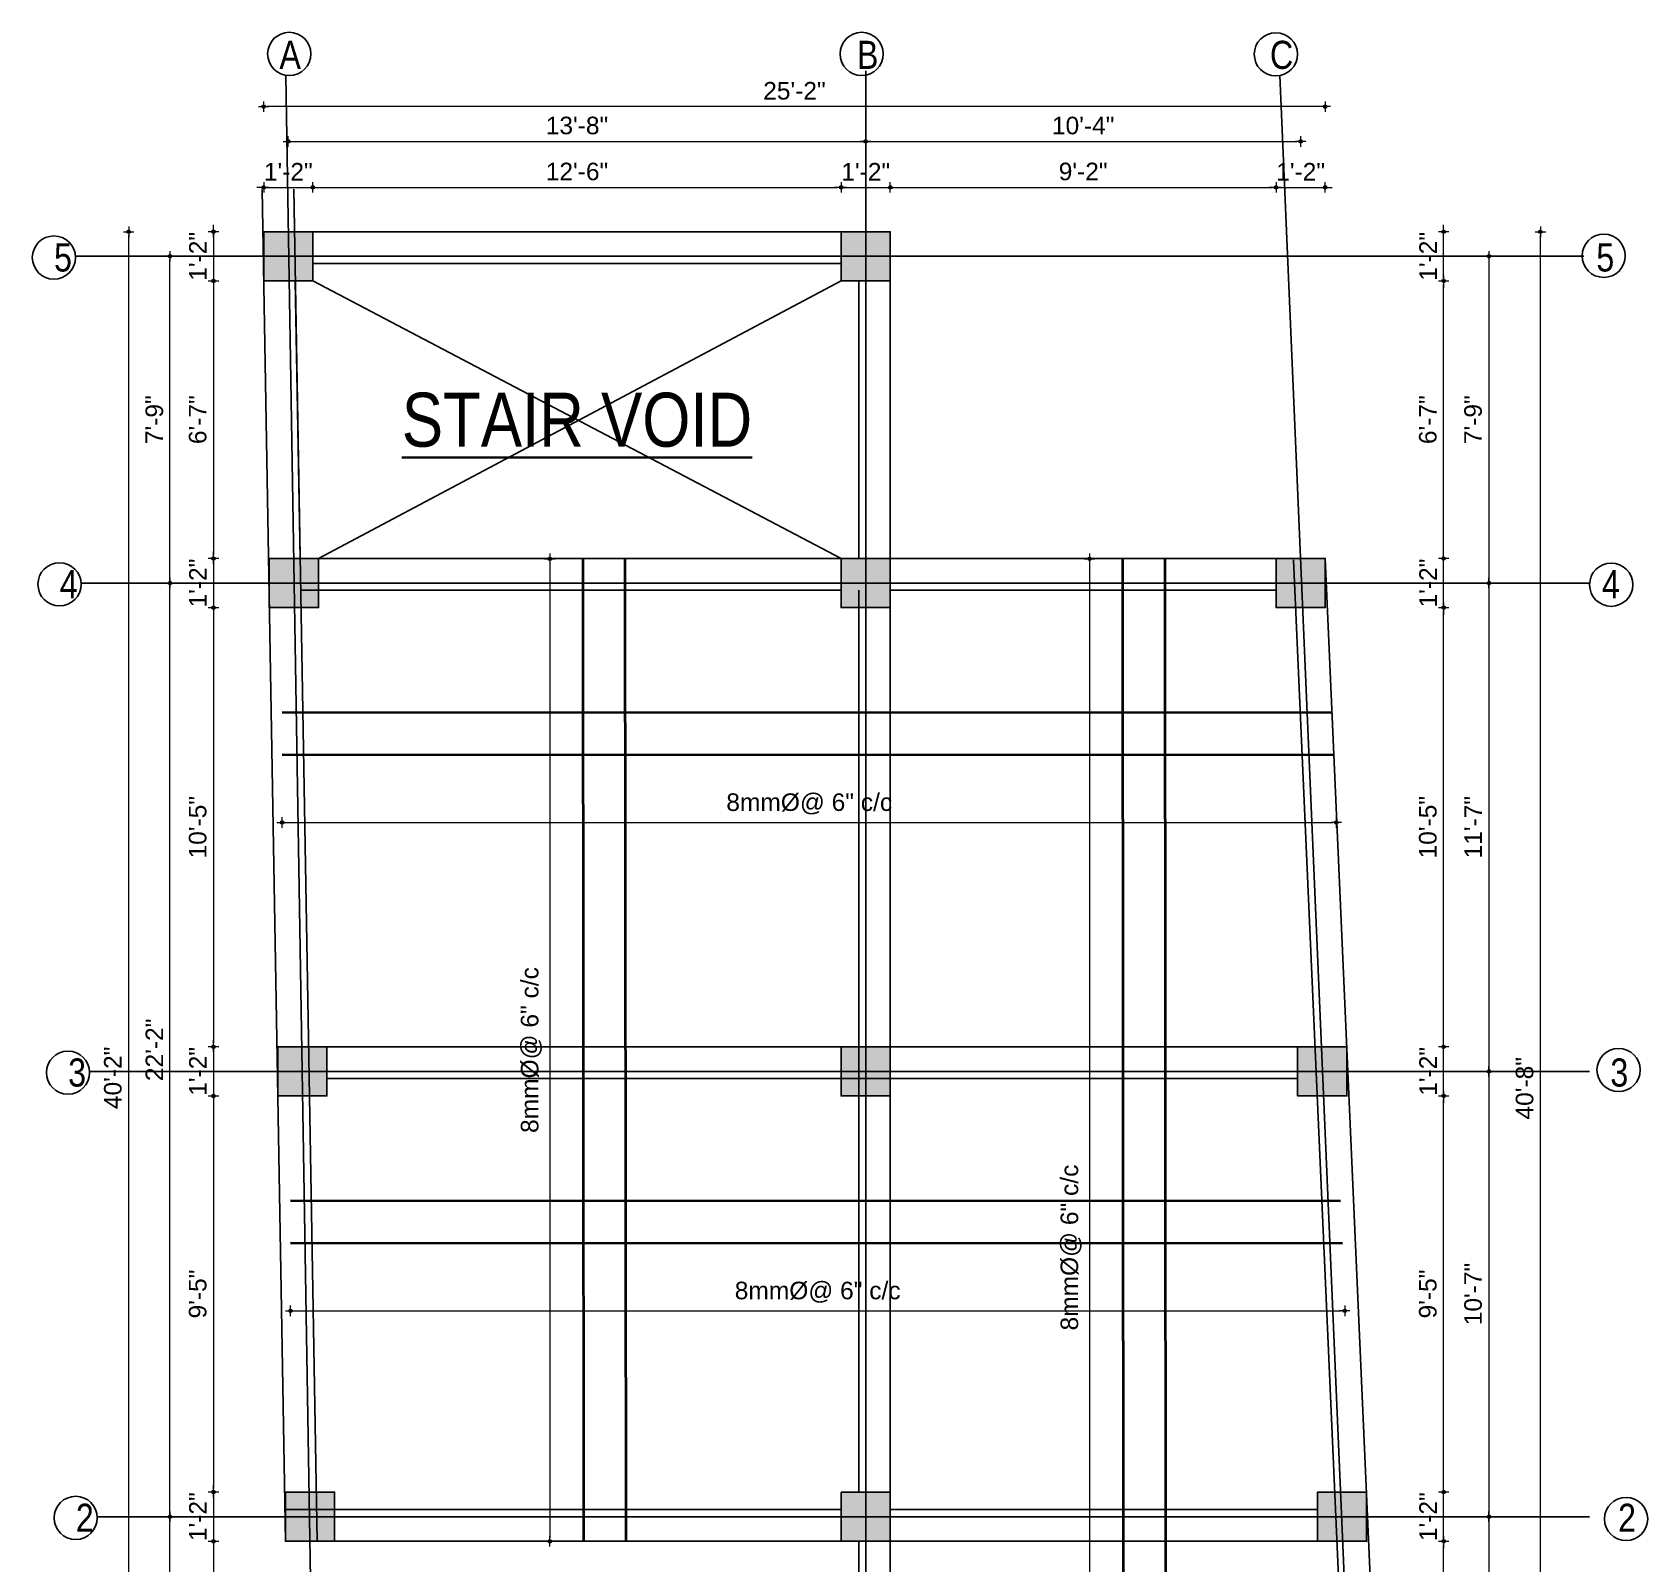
# Model space of a CAD drawing. Header units: inches. Extents: x -4597 to 93300, y -14139 to 5932.
# Drawn here: x -160.8 to 299, y -10070.2 to -9634.3 of the extents above; entities that cross this region are included whole.
import ezdxf
from ezdxf.enums import TextEntityAlignment as Align

# ---------------------------------------------------------------- set-up
doc = ezdxf.new("R2010")
doc.units = ezdxf.units.IN
doc.header["$LTSCALE"] = 0.5
doc.header["$MEASUREMENT"] = 0
doc.header["$PDMODE"] = 66
for name, color, linetype, lineweight in [('1', 7, 'Continuous', 25), ('DIM_LINE', 165, 'Continuous', 15), ('hatch', 9, 'Continuous', 0), ('ST-REINFOR', 201, 'Continuous', 40), ('Toilet', 7, 'Continuous', 25), ('WALL SEC', 2, 'Continuous', 35)]:
    doc.layers.add(name, color=color, linetype=linetype, lineweight=lineweight)
doc.styles.add('ordinary', font='ARIALN.TTF')
doc.styles.get("Standard").update_dxf_attribs({"font": 'arial.ttf'})
doc.dimstyles.new('S8', dxfattribs={"dimtxt": 5, "dimasz": 1, "dimexe": 6, "dimexo": 18, "dimgap": 1.9375, "dimtad": 1, "dimdec": 0, "dimzin": 3, "dimdsep": 46, "dimlunit": 4, "dimtxsty": 'Standard', "dimblk": 'dot 2', "dimcen": 12, "dimse1": 1, "dimse2": 1, "dimclrd": 1, "dimclre": 1, "dimclrt": 256, "dimadec": 0, "dimazin": 0, "dimtfac": 0.75, "dimtdec": 0, "dimtix": 1, "dimtmove": 1, "dimatfit": 3, "dimldrblk": 'DOT', "dimfxl": 1, "dimtolj": 1, "dimtzin": 0, "dimlwd": 9, "dimlwe": 9, "dimarcsym": 0})

# ---------------------------------------------------------------- blocks, each defined once
blk = doc.blocks.new('dot1')
at = {"layer": 'hatch'}
h = blk.add_hatch(color=256, dxfattribs=at)
edge = h.paths.add_edge_path()
edge.add_arc((0, 0), 1, 0, 360)
for p, q in [((3, 0), (-3, 0)), ((0, 3), (0, -3))]:
    blk.add_line(p, q, dxfattribs=at)
blk.add_circle((0, 0), 1, dxfattribs=at)
blk = doc.blocks.new('dot 2')
at = {"layer": 'hatch', "xscale": 0.5, "yscale": 0.5, "zscale": 0.5}
blk.add_blockref('dot1', (0, 0), dxfattribs=at)
blk = doc.blocks.new('*D198')
at = {"layer": 'Defpoints', "color": 0, "transparency": 16777216}
for p in [(-80.92, -9678.45), (-94.92, -9691.08), (-80.92, -9691.08)]:
    blk.add_point(p, dxfattribs=at)
at = {"layer": 'Toilet', "color": 1, "lineweight": 9, "transparency": 16777216}
for p, q in [((-95.92, -9678.45), (-96.92, -9678.45)), ((-94.92, -9678.45), (-80.92, -9678.45)), ((-79.92, -9678.45), (-78.92, -9678.45))]:
    blk.add_line(p, q, dxfattribs=at)
blk.add_blockref('dot 2', (-94.92, -9678.45), dxfattribs=at)
at = {"layer": 'Toilet', "color": 1, "lineweight": 9, "transparency": 16777216, "rotation": 180}
blk.add_blockref('dot 2', (-80.92, -9678.45), dxfattribs=at)
at = {"layer": 'Toilet', "transparency": 16777216, "insert": (-87.92, -9674), "char_height": 5, "attachment_point": 5}
blk.add_mtext('\\A1;1\'-2"', dxfattribs=at)
blk = doc.blocks.new('_Dot')
at = {"color": 0, "linetype": 'ByBlock', "lineweight": -2}
blk.add_line((-0.5, 0), (-1, 0), dxfattribs=at)
at = {"color": 0, "linetype": 'ByBlock', "const_width": 0.5}
blk.add_lwpolyline([(-0.25, 0, 1), (0.25, 0, 1)], format="xyb", close=True, dxfattribs=at)
blk = doc.blocks.new('*D199')
at = {"layer": 'Defpoints', "color": 0, "transparency": 16777216}
for p in [(69.44, -9678.45), (-80.92, -9691.08), (69.44, -9691.08)]:
    blk.add_point(p, dxfattribs=at)
at = {"layer": 'Toilet', "color": 1, "lineweight": 9, "transparency": 16777216}
blk.add_line((-79.92, -9678.45), (68.44, -9678.45), dxfattribs=at)
at = {"layer": 'Toilet', "color": 1, "lineweight": 9, "transparency": 16777216, "rotation": 180}
blk.add_blockref('dot 2', (-80.92, -9678.45), dxfattribs=at)
at = {"layer": 'Toilet', "color": 1, "lineweight": 9, "transparency": 16777216}
blk.add_blockref('dot 2', (69.44, -9678.45), dxfattribs=at)
at = {"layer": 'Toilet', "transparency": 16777216, "insert": (-5.74, -9673.96), "char_height": 5, "attachment_point": 5}
blk.add_mtext('\\A1;12\'-6"', dxfattribs=at)
blk = doc.blocks.new('*D200')
at = {"layer": 'Defpoints', "color": 0, "transparency": 16777216}
for p in [(83.44, -9678.45), (69.44, -9691.08), (83.44, -9691.08)]:
    blk.add_point(p, dxfattribs=at)
at = {"layer": 'Toilet', "color": 1, "lineweight": 9, "transparency": 16777216}
for p, q in [((68.44, -9678.45), (67.44, -9678.45)), ((69.44, -9678.45), (83.44, -9678.45)), ((84.44, -9678.45), (85.44, -9678.45))]:
    blk.add_line(p, q, dxfattribs=at)
blk.add_blockref('dot 2', (69.44, -9678.45), dxfattribs=at)
at = {"layer": 'Toilet', "color": 1, "lineweight": 9, "transparency": 16777216, "rotation": 180}
blk.add_blockref('dot 2', (83.44, -9678.45), dxfattribs=at)
at = {"layer": 'Toilet', "transparency": 16777216, "insert": (76.44, -9674), "char_height": 5, "attachment_point": 5}
blk.add_mtext('\\A1;1\'-2"', dxfattribs=at)
blk = doc.blocks.new('*D201')
at = {"layer": 'Defpoints', "color": 0, "transparency": 16777216}
for p in [(193.23, -9678.45), (83.44, -9691.08), (193.23, -9784.08)]:
    blk.add_point(p, dxfattribs=at)
at = {"layer": 'Toilet', "color": 1, "lineweight": 9, "transparency": 16777216}
blk.add_line((84.44, -9678.45), (192.23, -9678.45), dxfattribs=at)
at = {"layer": 'Toilet', "color": 1, "lineweight": 9, "transparency": 16777216, "rotation": 180}
blk.add_blockref('dot 2', (83.44, -9678.45), dxfattribs=at)
at = {"layer": 'Toilet', "color": 1, "lineweight": 9, "transparency": 16777216}
blk.add_blockref('dot 2', (193.23, -9678.45), dxfattribs=at)
at = {"layer": 'Toilet', "transparency": 16777216, "insert": (138.33, -9673.96), "char_height": 5, "attachment_point": 5}
blk.add_mtext('\\A1;9\'-2"', dxfattribs=at)
blk = doc.blocks.new('*D202')
at = {"layer": 'Defpoints', "color": 0, "transparency": 16777216}
for p in [(207.23, -9678.45), (193.23, -9784.08), (207.23, -9784.08)]:
    blk.add_point(p, dxfattribs=at)
at = {"layer": 'Toilet', "color": 1, "lineweight": 9, "transparency": 16777216}
for p, q in [((192.23, -9678.45), (191.23, -9678.45)), ((193.23, -9678.45), (207.23, -9678.45)), ((208.23, -9678.45), (209.23, -9678.45))]:
    blk.add_line(p, q, dxfattribs=at)
blk.add_blockref('dot 2', (193.23, -9678.45), dxfattribs=at)
at = {"layer": 'Toilet', "color": 1, "lineweight": 9, "transparency": 16777216, "rotation": 180}
blk.add_blockref('dot 2', (207.23, -9678.45), dxfattribs=at)
at = {"layer": 'Toilet', "transparency": 16777216, "insert": (200.23, -9674), "char_height": 5, "attachment_point": 5}
blk.add_mtext('\\A1;1\'-2"', dxfattribs=at)
blk = doc.blocks.new('*D203')
at = {"layer": 'Defpoints', "color": 0, "transparency": 16777216}
for p in [(76.44, -9665.37), (-87.92, -9691.08), (76.44, -9691.08)]:
    blk.add_point(p, dxfattribs=at)
at = {"layer": 'Toilet', "color": 1, "lineweight": 9, "transparency": 16777216}
blk.add_line((-86.92, -9665.37), (75.44, -9665.37), dxfattribs=at)
at = {"layer": 'Toilet', "color": 1, "lineweight": 9, "transparency": 16777216, "rotation": 180}
blk.add_blockref('dot 2', (-87.92, -9665.37), dxfattribs=at)
at = {"layer": 'Toilet', "color": 1, "lineweight": 9, "transparency": 16777216}
blk.add_blockref('dot 2', (76.44, -9665.37), dxfattribs=at)
at = {"layer": 'Toilet', "transparency": 16777216, "insert": (-5.74, -9660.87), "char_height": 5, "attachment_point": 5}
blk.add_mtext('\\A1;13\'-8"', dxfattribs=at)
blk = doc.blocks.new('*D204')
at = {"layer": 'Defpoints', "color": 0, "transparency": 16777216}
for p in [(200.23, -9665.37), (76.44, -9691.08), (200.23, -9784.08)]:
    blk.add_point(p, dxfattribs=at)
at = {"layer": 'Toilet', "color": 1, "lineweight": 9, "transparency": 16777216}
blk.add_line((77.44, -9665.37), (199.23, -9665.37), dxfattribs=at)
at = {"layer": 'Toilet', "color": 1, "lineweight": 9, "transparency": 16777216, "rotation": 180}
blk.add_blockref('dot 2', (76.44, -9665.37), dxfattribs=at)
at = {"layer": 'Toilet', "color": 1, "lineweight": 9, "transparency": 16777216}
blk.add_blockref('dot 2', (200.23, -9665.37), dxfattribs=at)
at = {"layer": 'Toilet', "transparency": 16777216, "insert": (138.33, -9660.88), "char_height": 5, "attachment_point": 5}
blk.add_mtext('\\A1;10\'-4"', dxfattribs=at)
blk = doc.blocks.new('*D156')
at = {"layer": 'Defpoints', "color": 0, "transparency": 16777216}
for p in [(-94.92, -9655.47), (-94.92, -9691.08), (207.23, -9784.08)]:
    blk.add_point(p, dxfattribs=at)
at = {"layer": 'Toilet', "color": 1, "lineweight": 9, "transparency": 16777216}
blk.add_line((206.23, -9655.47), (-93.92, -9655.47), dxfattribs=at)
at = {"layer": 'Toilet', "color": 1, "lineweight": 9, "transparency": 16777216, "rotation": 180}
blk.add_blockref('dot 2', (-94.92, -9655.47), dxfattribs=at)
at = {"layer": 'Toilet', "color": 1, "lineweight": 9, "transparency": 16777216}
blk.add_blockref('dot 2', (207.23, -9655.47), dxfattribs=at)
at = {"layer": 'Toilet', "transparency": 16777216, "insert": (56.15, -9650.98), "char_height": 5, "attachment_point": 5}
blk.add_mtext('\\A1;25\'-2"', dxfattribs=at)
blk = doc.blocks.new('*D205')
at = {"layer": 'Defpoints', "color": 0, "transparency": 16777216}
for p in [(-94.92, -9691.08), (-109.2, -9705.08), (-94.92, -9705.08)]:
    blk.add_point(p, dxfattribs=at)
at = {"layer": 'Toilet', "color": 1, "lineweight": 9, "transparency": 16777216}
for p, q in [((-109.2, -9690.08), (-109.2, -9689.08)), ((-109.2, -9691.08), (-109.2, -9705.08)), ((-109.2, -9706.08), (-109.2, -9707.08))]:
    blk.add_line(p, q, dxfattribs=at)
for p, rotation in [((-109.2, -9691.08), 270), ((-109.2, -9705.08), 90)]:
    blk.add_blockref('dot 2', p, dxfattribs=dict(at, rotation=rotation))
at = {"layer": 'Toilet', "transparency": 16777216, "insert": (-113.65, -9698.08), "char_height": 5, "attachment_point": 5, "rotation": 90}
blk.add_mtext('\\A1;1\'-2"', dxfattribs=at)
blk = doc.blocks.new('*D206')
at = {"layer": 'Defpoints', "color": 0, "transparency": 16777216}
for p in [(-94.92, -9705.08), (-109.2, -9784.08), (-93.32, -9784.08)]:
    blk.add_point(p, dxfattribs=at)
at = {"layer": 'Toilet', "color": 1, "lineweight": 9, "transparency": 16777216}
blk.add_line((-109.2, -9706.08), (-109.2, -9783.08), dxfattribs=at)
for p, rotation in [((-109.2, -9705.08), 90), ((-109.2, -9784.08), 270)]:
    blk.add_blockref('dot 2', p, dxfattribs=dict(at, rotation=rotation))
at = {"layer": 'Toilet', "transparency": 16777216, "insert": (-113.69, -9744.58), "char_height": 5, "attachment_point": 5, "rotation": 90}
blk.add_mtext('\\A1;6\'-7"', dxfattribs=at)
blk = doc.blocks.new('*D207')
at = {"layer": 'Defpoints', "color": 0, "transparency": 16777216}
for p in [(-93.32, -9784.08), (-109.2, -9798.08), (-93.32, -9798.08)]:
    blk.add_point(p, dxfattribs=at)
at = {"layer": 'Toilet', "color": 1, "lineweight": 9, "transparency": 16777216}
for p, q in [((-109.2, -9783.08), (-109.2, -9782.08)), ((-109.2, -9784.08), (-109.2, -9798.08)), ((-109.2, -9799.08), (-109.2, -9800.08))]:
    blk.add_line(p, q, dxfattribs=at)
for p, rotation in [((-109.2, -9784.08), 270), ((-109.2, -9798.08), 90)]:
    blk.add_blockref('dot 2', p, dxfattribs=dict(at, rotation=rotation))
at = {"layer": 'Toilet', "transparency": 16777216, "insert": (-113.65, -9791.08), "char_height": 5, "attachment_point": 5, "rotation": 90}
blk.add_mtext('\\A1;1\'-2"', dxfattribs=at)
blk = doc.blocks.new('*D208')
at = {"layer": 'Defpoints', "color": 0, "transparency": 16777216}
for p in [(-93.32, -9798.08), (-109.2, -9923.08), (-90.92, -9923.08)]:
    blk.add_point(p, dxfattribs=at)
at = {"layer": 'Toilet', "color": 1, "lineweight": 9, "transparency": 16777216}
blk.add_line((-109.2, -9799.08), (-109.2, -9922.08), dxfattribs=at)
for p, rotation in [((-109.2, -9798.08), 90), ((-109.2, -9923.08), 270)]:
    blk.add_blockref('dot 2', p, dxfattribs=dict(at, rotation=rotation))
at = {"layer": 'Toilet', "transparency": 16777216, "insert": (-113.69, -9860.58), "char_height": 5, "attachment_point": 5, "rotation": 90}
blk.add_mtext('\\A1;10\'-5"', dxfattribs=at)
blk = doc.blocks.new('*D209')
at = {"layer": 'Defpoints', "color": 0, "transparency": 16777216}
for p in [(-90.92, -9923.08), (-109.2, -9937.08), (-90.92, -9937.08)]:
    blk.add_point(p, dxfattribs=at)
at = {"layer": 'Toilet', "color": 1, "lineweight": 9, "transparency": 16777216}
for p, q in [((-109.2, -9922.08), (-109.2, -9921.08)), ((-109.2, -9923.08), (-109.2, -9937.08)), ((-109.2, -9938.08), (-109.2, -9939.08))]:
    blk.add_line(p, q, dxfattribs=at)
for p, rotation in [((-109.2, -9923.08), 270), ((-109.2, -9937.08), 90)]:
    blk.add_blockref('dot 2', p, dxfattribs=dict(at, rotation=rotation))
at = {"layer": 'Toilet', "transparency": 16777216, "insert": (-113.65, -9930.08), "char_height": 5, "attachment_point": 5, "rotation": 90}
blk.add_mtext('\\A1;1\'-2"', dxfattribs=at)
blk = doc.blocks.new('*D210')
at = {"layer": 'Defpoints', "color": 0, "transparency": 16777216}
for p in [(-90.92, -9937.08), (-109.2, -10049.83), (-88.73, -10049.83)]:
    blk.add_point(p, dxfattribs=at)
at = {"layer": 'Toilet', "color": 1, "lineweight": 9, "transparency": 16777216}
blk.add_line((-109.2, -9938.08), (-109.2, -10048.83), dxfattribs=at)
for p, rotation in [((-109.2, -9937.08), 90), ((-109.2, -10049.83), 270)]:
    blk.add_blockref('dot 2', p, dxfattribs=dict(at, rotation=rotation))
at = {"layer": 'Toilet', "transparency": 16777216, "insert": (-113.69, -9993.45), "char_height": 5, "attachment_point": 5, "rotation": 90}
blk.add_mtext('\\A1;9\'-5"', dxfattribs=at)
blk = doc.blocks.new('*D211')
at = {"layer": 'Defpoints', "color": 0, "transparency": 16777216}
for p in [(-88.73, -10049.83), (-109.2, -10063.83), (-88.73, -10063.83)]:
    blk.add_point(p, dxfattribs=at)
at = {"layer": 'Toilet', "color": 1, "lineweight": 9, "transparency": 16777216}
for p, q in [((-109.2, -10048.83), (-109.2, -10047.83)), ((-109.2, -10049.83), (-109.2, -10063.83)), ((-109.2, -10064.83), (-109.2, -10065.83))]:
    blk.add_line(p, q, dxfattribs=at)
for p, rotation in [((-109.2, -10049.83), 270), ((-109.2, -10063.83), 90)]:
    blk.add_blockref('dot 2', p, dxfattribs=dict(at, rotation=rotation))
at = {"layer": 'Toilet', "transparency": 16777216, "insert": (-113.65, -10056.83), "char_height": 5, "attachment_point": 5, "rotation": 90}
blk.add_mtext('\\A1;1\'-2"', dxfattribs=at)
blk = doc.blocks.new('*D212')
at = {"layer": 'Defpoints', "color": 0, "transparency": 16777216}
for p in [(-88.73, -10063.83), (-109.2, -10158.78), (69.44, -10158.78)]:
    blk.add_point(p, dxfattribs=at)
at = {"layer": 'Toilet', "color": 1, "lineweight": 9, "transparency": 16777216}
blk.add_line((-109.2, -10064.83), (-109.2, -10157.78), dxfattribs=at)
for p, rotation in [((-109.2, -10063.83), 90), ((-109.2, -10158.78), 270)]:
    blk.add_blockref('dot 2', p, dxfattribs=dict(at, rotation=rotation))
at = {"layer": 'Toilet', "transparency": 16777216, "insert": (-113.65, -10111.31), "char_height": 5, "attachment_point": 5, "rotation": 90}
blk.add_mtext('\\A1;7\'-11"', dxfattribs=at)
blk = doc.blocks.new('*D215')
at = {"layer": 'Defpoints', "color": 0, "transparency": 16777216}
for p in [(-121.59, -9791.08), (-93.32, -9791.08), (69.44, -10056.83)]:
    blk.add_point(p, dxfattribs=at)
at = {"layer": 'Toilet', "color": 1, "lineweight": 9, "transparency": 16777216}
blk.add_line((-121.59, -10055.83), (-121.59, -9792.08), dxfattribs=at)
for p, rotation in [((-121.59, -9791.08), 90), ((-121.59, -10056.83), 270)]:
    blk.add_blockref('dot 2', p, dxfattribs=dict(at, rotation=rotation))
at = {"layer": 'Toilet', "transparency": 16777216, "insert": (-126.04, -9923.95), "char_height": 5, "attachment_point": 5, "rotation": 90}
blk.add_mtext('\\A1;22\'-2"', dxfattribs=at)
blk = doc.blocks.new('*D217')
at = {"layer": 'Defpoints', "color": 0, "transparency": 16777216}
for p in [(-88.73, -10063.83), (-74.73, -10063.83), (-74.73, -10192.58)]:
    blk.add_point(p, dxfattribs=at)
at = {"layer": 'Toilet', "color": 1, "lineweight": 9, "transparency": 16777216}
for p, q in [((-89.73, -10192.58), (-90.73, -10192.58)), ((-88.73, -10192.58), (-74.73, -10192.58)), ((-73.73, -10192.58), (-72.73, -10192.58))]:
    blk.add_line(p, q, dxfattribs=at)
blk.add_blockref('dot 2', (-88.73, -10192.58), dxfattribs=at)
at = {"layer": 'Toilet', "color": 1, "lineweight": 9, "transparency": 16777216, "rotation": 180}
blk.add_blockref('dot 2', (-74.73, -10192.58), dxfattribs=at)
at = {"layer": 'Toilet', "transparency": 16777216, "insert": (-81.73, -10188.14), "char_height": 5, "attachment_point": 5}
blk.add_mtext('\\A1;1\'-2"', dxfattribs=at)
blk = doc.blocks.new('*D218')
at = {"layer": 'Defpoints', "color": 0, "transparency": 16777216}
for p in [(-74.73, -10063.83), (69.44, -10172.78), (69.44, -10192.58)]:
    blk.add_point(p, dxfattribs=at)
at = {"layer": 'Toilet', "color": 1, "lineweight": 9, "transparency": 16777216}
blk.add_line((-73.73, -10192.58), (68.44, -10192.58), dxfattribs=at)
at = {"layer": 'Toilet', "color": 1, "lineweight": 9, "transparency": 16777216, "rotation": 180}
blk.add_blockref('dot 2', (-74.73, -10192.58), dxfattribs=at)
at = {"layer": 'Toilet', "color": 1, "lineweight": 9, "transparency": 16777216}
blk.add_blockref('dot 2', (69.44, -10192.58), dxfattribs=at)
at = {"layer": 'Toilet', "transparency": 16777216, "insert": (-2.64, -10188.09), "char_height": 5, "attachment_point": 5}
blk.add_mtext('\\A1;12\'-0"', dxfattribs=at)
blk = doc.blocks.new('*D222')
at = {"layer": 'Defpoints', "color": 0, "transparency": 16777216}
for p in [(-81.73, -10063.83), (76.44, -10172.78), (76.44, -10204.46)]:
    blk.add_point(p, dxfattribs=at)
at = {"layer": 'Toilet', "color": 1, "lineweight": 9, "transparency": 16777216}
blk.add_line((-80.73, -10204.46), (75.44, -10204.46), dxfattribs=at)
at = {"layer": 'Toilet', "color": 1, "lineweight": 9, "transparency": 16777216, "rotation": 180}
blk.add_blockref('dot 2', (-81.73, -10204.46), dxfattribs=at)
at = {"layer": 'Toilet', "color": 1, "lineweight": 9, "transparency": 16777216}
blk.add_blockref('dot 2', (76.44, -10204.46), dxfattribs=at)
at = {"layer": 'Toilet', "transparency": 16777216, "insert": (-2.64, -10199.96), "char_height": 5, "attachment_point": 5}
blk.add_mtext('\\A1;13\'-2"', dxfattribs=at)
blk = doc.blocks.new('*D157')
at = {"layer": 'Defpoints', "color": 0, "transparency": 16777216}
for p in [(-88.73, -10063.83), (224.08, -10178.69), (224.08, -10218.5)]:
    blk.add_point(p, dxfattribs=at)
at = {"layer": 'Toilet', "color": 1, "lineweight": 9, "transparency": 16777216}
blk.add_line((-87.73, -10218.5), (223.08, -10218.5), dxfattribs=at)
at = {"layer": 'Toilet', "color": 1, "lineweight": 9, "transparency": 16777216, "rotation": 180}
blk.add_blockref('dot 2', (-88.73, -10218.5), dxfattribs=at)
at = {"layer": 'Toilet', "color": 1, "lineweight": 9, "transparency": 16777216}
blk.add_blockref('dot 2', (224.08, -10218.5), dxfattribs=at)
at = {"layer": 'Toilet', "transparency": 16777216, "insert": (67.68, -10214.01), "char_height": 5, "attachment_point": 5}
blk.add_mtext('\\A1;26\'-1"', dxfattribs=at)
blk = doc.blocks.new('*D225')
at = {"layer": 'Defpoints', "color": 0, "transparency": 16777216}
for p in [(219, -10063.83), (240.94, -10063.83), (224.08, -10164.69)]:
    blk.add_point(p, dxfattribs=at)
at = {"layer": 'Toilet', "color": 1, "lineweight": 9, "transparency": 16777216}
blk.add_line((240.94, -10163.69), (240.94, -10064.83), dxfattribs=at)
for p, rotation in [((240.94, -10063.83), 90), ((240.94, -10164.69), 270)]:
    blk.add_blockref('dot 2', p, dxfattribs=dict(at, rotation=rotation))
at = {"layer": 'Toilet', "transparency": 16777216, "insert": (236.45, -10114.26), "char_height": 5, "attachment_point": 5, "rotation": 90}
blk.add_mtext('\\A1;8\'-5"', dxfattribs=at)
blk = doc.blocks.new('*D226')
at = {"layer": 'Defpoints', "color": 0, "transparency": 16777216}
for p in [(219, -10049.83), (240.94, -10049.83), (219, -10063.83)]:
    blk.add_point(p, dxfattribs=at)
at = {"layer": 'Toilet', "color": 1, "lineweight": 9, "transparency": 16777216}
for p, q in [((240.94, -10048.83), (240.94, -10047.83)), ((240.94, -10063.83), (240.94, -10049.83)), ((240.94, -10064.83), (240.94, -10065.83))]:
    blk.add_line(p, q, dxfattribs=at)
for p, rotation in [((240.94, -10049.83), 270), ((240.94, -10063.83), 90)]:
    blk.add_blockref('dot 2', p, dxfattribs=dict(at, rotation=rotation))
at = {"layer": 'Toilet', "transparency": 16777216, "insert": (236.5, -10056.83), "char_height": 5, "attachment_point": 5, "rotation": 90}
blk.add_mtext('\\A1;1\'-2"', dxfattribs=at)
blk = doc.blocks.new('*D227')
at = {"layer": 'Defpoints', "color": 0, "transparency": 16777216}
for p in [(213.38, -9937.08), (240.94, -9937.08), (219, -10049.83)]:
    blk.add_point(p, dxfattribs=at)
at = {"layer": 'Toilet', "color": 1, "lineweight": 9, "transparency": 16777216}
blk.add_line((240.94, -10048.83), (240.94, -9938.08), dxfattribs=at)
for p, rotation in [((240.94, -9937.08), 90), ((240.94, -10049.83), 270)]:
    blk.add_blockref('dot 2', p, dxfattribs=dict(at, rotation=rotation))
at = {"layer": 'Toilet', "transparency": 16777216, "insert": (236.45, -9993.45), "char_height": 5, "attachment_point": 5, "rotation": 90}
blk.add_mtext('\\A1;9\'-5"', dxfattribs=at)
blk = doc.blocks.new('*D228')
at = {"layer": 'Defpoints', "color": 0, "transparency": 16777216}
for p in [(213.38, -9923.08), (240.94, -9923.08), (213.38, -9937.08)]:
    blk.add_point(p, dxfattribs=at)
at = {"layer": 'Toilet', "color": 1, "lineweight": 9, "transparency": 16777216}
for p, q in [((240.94, -9922.08), (240.94, -9921.08)), ((240.94, -9937.08), (240.94, -9923.08)), ((240.94, -9938.08), (240.94, -9939.08))]:
    blk.add_line(p, q, dxfattribs=at)
for p, rotation in [((240.94, -9923.08), 270), ((240.94, -9937.08), 90)]:
    blk.add_blockref('dot 2', p, dxfattribs=dict(at, rotation=rotation))
at = {"layer": 'Toilet', "transparency": 16777216, "insert": (236.5, -9930.08), "char_height": 5, "attachment_point": 5, "rotation": 90}
blk.add_mtext('\\A1;1\'-2"', dxfattribs=at)
blk = doc.blocks.new('*D229')
at = {"layer": 'Defpoints', "color": 0, "transparency": 16777216}
for p in [(207.23, -9798.08), (240.94, -9798.08), (213.38, -9923.08)]:
    blk.add_point(p, dxfattribs=at)
at = {"layer": 'Toilet', "color": 1, "lineweight": 9, "transparency": 16777216}
blk.add_line((240.94, -9922.08), (240.94, -9799.08), dxfattribs=at)
for p, rotation in [((240.94, -9798.08), 90), ((240.94, -9923.08), 270)]:
    blk.add_blockref('dot 2', p, dxfattribs=dict(at, rotation=rotation))
at = {"layer": 'Toilet', "transparency": 16777216, "insert": (236.45, -9860.58), "char_height": 5, "attachment_point": 5, "rotation": 90}
blk.add_mtext('\\A1;10\'-5"', dxfattribs=at)
blk = doc.blocks.new('*D230')
at = {"layer": 'Defpoints', "color": 0, "transparency": 16777216}
for p in [(207.23, -9784.08), (240.94, -9784.08), (207.23, -9798.08)]:
    blk.add_point(p, dxfattribs=at)
at = {"layer": 'Toilet', "color": 1, "lineweight": 9, "transparency": 16777216}
for p, q in [((240.94, -9783.08), (240.94, -9782.08)), ((240.94, -9798.08), (240.94, -9784.08)), ((240.94, -9799.08), (240.94, -9800.08))]:
    blk.add_line(p, q, dxfattribs=at)
for p, rotation in [((240.94, -9784.08), 270), ((240.94, -9798.08), 90)]:
    blk.add_blockref('dot 2', p, dxfattribs=dict(at, rotation=rotation))
at = {"layer": 'Toilet', "transparency": 16777216, "insert": (236.5, -9791.08), "char_height": 5, "attachment_point": 5, "rotation": 90}
blk.add_mtext('\\A1;1\'-2"', dxfattribs=at)
blk = doc.blocks.new('*D231')
at = {"layer": 'Defpoints', "color": 0, "transparency": 16777216}
for p in [(83.44, -9705.08), (240.94, -9705.08), (207.23, -9784.08)]:
    blk.add_point(p, dxfattribs=at)
at = {"layer": 'Toilet', "color": 1, "lineweight": 9, "transparency": 16777216}
blk.add_line((240.94, -9783.08), (240.94, -9706.08), dxfattribs=at)
for p, rotation in [((240.94, -9705.08), 90), ((240.94, -9784.08), 270)]:
    blk.add_blockref('dot 2', p, dxfattribs=dict(at, rotation=rotation))
at = {"layer": 'Toilet', "transparency": 16777216, "insert": (236.45, -9744.58), "char_height": 5, "attachment_point": 5, "rotation": 90}
blk.add_mtext('\\A1;6\'-7"', dxfattribs=at)
blk = doc.blocks.new('*D232')
at = {"layer": 'Defpoints', "color": 0, "transparency": 16777216}
for p in [(83.44, -9691.08), (240.94, -9691.08), (83.44, -9705.08)]:
    blk.add_point(p, dxfattribs=at)
at = {"layer": 'Toilet', "color": 1, "lineweight": 9, "transparency": 16777216}
for p, q in [((240.94, -9690.08), (240.94, -9689.08)), ((240.94, -9705.08), (240.94, -9691.08)), ((240.94, -9706.08), (240.94, -9707.08))]:
    blk.add_line(p, q, dxfattribs=at)
for p, rotation in [((240.94, -9691.08), 270), ((240.94, -9705.08), 90)]:
    blk.add_blockref('dot 2', p, dxfattribs=dict(at, rotation=rotation))
at = {"layer": 'Toilet', "transparency": 16777216, "insert": (236.5, -9698.08), "char_height": 5, "attachment_point": 5, "rotation": 90}
blk.add_mtext('\\A1;1\'-2"', dxfattribs=at)
blk = doc.blocks.new('*D233')
at = {"layer": 'Defpoints', "color": 0, "transparency": 16777216}
for p in [(83.44, -9698.08), (207.23, -9791.08), (253.82, -9791.08)]:
    blk.add_point(p, dxfattribs=at)
at = {"layer": 'Toilet', "color": 1, "lineweight": 9, "transparency": 16777216}
blk.add_line((253.82, -9699.08), (253.82, -9790.08), dxfattribs=at)
for p, rotation in [((253.82, -9698.08), 90), ((253.82, -9791.08), 270)]:
    blk.add_blockref('dot 2', p, dxfattribs=dict(at, rotation=rotation))
at = {"layer": 'Toilet', "transparency": 16777216, "insert": (249.33, -9744.58), "char_height": 5, "attachment_point": 5, "rotation": 90}
blk.add_mtext('\\A1;7\'-9"', dxfattribs=at)
blk = doc.blocks.new('*D234')
at = {"layer": 'Defpoints', "color": 0, "transparency": 16777216}
for p in [(207.23, -9791.08), (213.38, -9930.08), (253.82, -9930.08)]:
    blk.add_point(p, dxfattribs=at)
at = {"layer": 'Toilet', "color": 1, "lineweight": 9, "transparency": 16777216}
blk.add_line((253.82, -9792.08), (253.82, -9929.08), dxfattribs=at)
for p, rotation in [((253.82, -9791.08), 90), ((253.82, -9930.08), 270)]:
    blk.add_blockref('dot 2', p, dxfattribs=dict(at, rotation=rotation))
at = {"layer": 'Toilet', "transparency": 16777216, "insert": (249.37, -9860.58), "char_height": 5, "attachment_point": 5, "rotation": 90}
blk.add_mtext('\\A1;11\'-7"', dxfattribs=at)
blk = doc.blocks.new('*D235')
at = {"layer": 'Defpoints', "color": 0, "transparency": 16777216}
for p in [(213.38, -9930.08), (219, -10056.83), (253.82, -10056.83)]:
    blk.add_point(p, dxfattribs=at)
at = {"layer": 'Toilet', "color": 1, "lineweight": 9, "transparency": 16777216}
blk.add_line((253.82, -9931.08), (253.82, -10055.83), dxfattribs=at)
for p, rotation in [((253.82, -9930.08), 90), ((253.82, -10056.83), 270)]:
    blk.add_blockref('dot 2', p, dxfattribs=dict(at, rotation=rotation))
at = {"layer": 'Toilet', "transparency": 16777216, "insert": (249.33, -9993.45), "char_height": 5, "attachment_point": 5, "rotation": 90}
blk.add_mtext('\\A1;10\'-7"', dxfattribs=at)
blk = doc.blocks.new('*D236')
at = {"layer": 'Defpoints', "color": 0, "transparency": 16777216}
for p in [(219, -10056.83), (224.08, -10171.69), (253.82, -10171.69)]:
    blk.add_point(p, dxfattribs=at)
at = {"layer": 'Toilet', "color": 1, "lineweight": 9, "transparency": 16777216}
blk.add_line((253.82, -10057.83), (253.82, -10170.69), dxfattribs=at)
for p, rotation in [((253.82, -10056.83), 90), ((253.82, -10171.69), 270)]:
    blk.add_blockref('dot 2', p, dxfattribs=dict(at, rotation=rotation))
at = {"layer": 'Toilet', "transparency": 16777216, "insert": (249.33, -10114.26), "char_height": 5, "attachment_point": 5, "rotation": 90}
blk.add_mtext('\\A1;9\'-7"', dxfattribs=at)
blk = doc.blocks.new('*D237')
at = {"layer": 'Defpoints', "color": 0, "transparency": 16777216}
for p in [(83.44, -9691.08), (268.48, -9691.08), (224.08, -10178.69)]:
    blk.add_point(p, dxfattribs=at)
at = {"layer": 'Toilet', "color": 1, "lineweight": 9, "transparency": 16777216}
blk.add_line((268.48, -10177.69), (268.48, -9692.08), dxfattribs=at)
for p, rotation in [((268.48, -9691.08), 90), ((268.48, -10178.69), 270)]:
    blk.add_blockref('dot 2', p, dxfattribs=dict(at, rotation=rotation))
at = {"layer": 'Toilet', "transparency": 16777216, "insert": (263.99, -9934.89), "char_height": 5, "attachment_point": 5, "rotation": 90}
blk.add_mtext('\\A1;40\'-8"', dxfattribs=at)
blk = doc.blocks.new('*D158')
at = {"layer": 'Defpoints', "color": 0, "transparency": 16777216}
for p in [(-133.35, -9691.08), (12.76, -9691.08), (177.13, -10172.78)]:
    blk.add_point(p, dxfattribs=at)
at = {"layer": 'Toilet', "color": 1, "lineweight": 9, "transparency": 16777216}
blk.add_line((-133.35, -10171.78), (-133.35, -9692.08), dxfattribs=at)
for p, rotation in [((-133.35, -9691.08), 90), ((-133.35, -10172.78), 270)]:
    blk.add_blockref('dot 2', p, dxfattribs=dict(at, rotation=rotation))
at = {"layer": 'Toilet', "transparency": 16777216, "insert": (-137.84, -9931.93), "char_height": 5, "attachment_point": 5, "rotation": 90}
blk.add_mtext('\\A1;40\'-2"', dxfattribs=at)
blk = doc.blocks.new('*D159')
at = {"layer": 'Defpoints', "color": 0, "transparency": 16777216}
for p in [(-4.1, -9784.18), (-13.46, -10063.83), (-3.89, -10063.83)]:
    blk.add_point(p, dxfattribs=at)
at = {"layer": 'DIM_LINE', "color": 1, "lineweight": 9, "transparency": 16777216}
blk.add_line((-13.46, -9785.18), (-13.46, -10062.83), dxfattribs=at)
for p, rotation in [((-13.46, -9784.18), 90), ((-13.46, -10063.83), 270)]:
    blk.add_blockref('dot 2', p, dxfattribs=dict(at, rotation=rotation))
at = {"layer": 'DIM_LINE', "transparency": 16777216, "insert": (-18.73, -9924), "char_height": 5, "attachment_point": 5, "rotation": 90}
blk.add_mtext('\\A1;8mm%%C@ 6" c/c', dxfattribs=at)
blk = doc.blocks.new('*D160')
at = {"layer": 'Defpoints', "color": 0, "transparency": 16777216}
for p in [(-89.66, -9857.06), (210.38, -9855.38), (210.38, -9859.22)]:
    blk.add_point(p, dxfattribs=at)
at = {"layer": 'DIM_LINE', "color": 1, "lineweight": 9, "transparency": 16777216}
blk.add_line((-88.66, -9859.22), (209.38, -9859.22), dxfattribs=at)
at = {"layer": 'DIM_LINE', "color": 1, "lineweight": 9, "transparency": 16777216, "rotation": 180}
blk.add_blockref('dot 2', (-89.66, -9859.22), dxfattribs=at)
at = {"layer": 'DIM_LINE', "color": 1, "lineweight": 9, "transparency": 16777216}
blk.add_blockref('dot 2', (210.38, -9859.22), dxfattribs=at)
at = {"layer": 'DIM_LINE', "transparency": 16777216, "insert": (60.36, -9853.95), "char_height": 5, "attachment_point": 5}
blk.add_mtext('\\A1;8mm%%C@ 6" c/c', dxfattribs=at)
blk = doc.blocks.new('*D161')
at = {"layer": 'Defpoints', "color": 0, "transparency": 16777216}
for p in [(212.78, -9994.38), (-87.26, -9996.06), (212.78, -9998.22)]:
    blk.add_point(p, dxfattribs=at)
at = {"layer": 'DIM_LINE', "color": 1, "lineweight": 9, "transparency": 16777216}
blk.add_line((-86.26, -9998.22), (211.78, -9998.22), dxfattribs=at)
at = {"layer": 'DIM_LINE', "color": 1, "lineweight": 9, "transparency": 16777216, "rotation": 180}
blk.add_blockref('dot 2', (-87.26, -9998.22), dxfattribs=at)
at = {"layer": 'DIM_LINE', "color": 1, "lineweight": 9, "transparency": 16777216}
blk.add_blockref('dot 2', (212.78, -9998.22), dxfattribs=at)
at = {"layer": 'DIM_LINE', "transparency": 16777216, "insert": (62.76, -9992.95), "char_height": 5, "attachment_point": 5}
blk.add_mtext('\\A1;8mm%%C@ 6" c/c', dxfattribs=at)
blk = doc.blocks.new('*D162')
at = {"layer": 'Defpoints', "color": 0, "transparency": 16777216}
for p in [(149.53, -9784.18), (140.16, -10176.27), (149.82, -10176.27)]:
    blk.add_point(p, dxfattribs=at)
at = {"layer": 'DIM_LINE', "color": 1, "lineweight": 9, "transparency": 16777216}
blk.add_line((140.16, -9785.18), (140.16, -10175.27), dxfattribs=at)
for p, rotation in [((140.16, -9784.18), 90), ((140.16, -10176.27), 270)]:
    blk.add_blockref('dot 2', p, dxfattribs=dict(at, rotation=rotation))
at = {"layer": 'DIM_LINE', "transparency": 16777216, "insert": (134.9, -9980.22), "char_height": 5, "attachment_point": 5, "rotation": 90}
blk.add_mtext('\\A1;8mm%%C@ 6" c/c', dxfattribs=at)

msp = doc.modelspace()

# ---------------------------------------------------------------- hatches: boundary and pattern name
at = {"layer": 'Toilet'}
for points in [[(-80.92, -9691.08), (-94.92, -9691.08), (-94.92, -9705.08), (-80.92, -9705.08)], [(83.44, -9691.08), (69.44, -9691.08), (69.44, -9705.08), (83.44, -9705.08)], [(-79.32, -9784.08), (-93.32, -9784.08), (-93.32, -9798.08), (-79.32, -9798.08)], [(83.44, -9784.08), (69.44, -9784.08), (69.44, -9798.08), (83.44, -9798.08)], [(207.23, -9784.08), (193.23, -9784.08), (193.23, -9798.08), (207.23, -9798.08)], [(-76.92, -9923.08), (-90.92, -9923.08), (-90.92, -9937.08), (-76.92, -9937.08)], [(83.44, -9923.08), (69.44, -9923.08), (69.44, -9937.08), (83.44, -9937.08)], [(213.38, -9923.08), (199.38, -9923.08), (199.38, -9937.08), (213.38, -9937.08)], [(-74.73, -10049.83), (-88.73, -10049.83), (-88.73, -10063.83), (-74.73, -10063.83)], [(83.44, -10049.83), (69.44, -10049.83), (69.44, -10063.83), (83.44, -10063.83)], [(219, -10049.83), (205, -10049.83), (205, -10063.83), (219, -10063.83)]]:
    msp.add_hatch(color=1, dxfattribs=at).paths.add_polyline_path(points)

# ---------------------------------------------------------------- linework, layer by layer
for p, q in [((76.44, -9645.28), (76.44, -10234.83)), ((-88.66, -9646.61), (-78.89, -10234.83)), ((194.35, -9646.61), (219.48, -10234.83))]:
    msp.add_line(p, q)
at = {"layer": 'ST-REINFOR'}
for p, q in [((-4.1, -9784.09), (-3.89, -10063.84)), ((7.9, -9784.08), (8.11, -10063.83)), ((149.53, -9784.09), (149.82, -10176.8)), ((161.53, -9784.08), (161.82, -10176.79)), ((-89.66, -9827.86), (209.17, -9827.95)), ((-89.66, -9839.86), (209.7, -9839.95)), ((-87.26, -9966.86), (211.57, -9966.95)), ((-87.26, -9978.86), (212.1, -9978.95))]:
    msp.add_line(p, q, dxfattribs=at)
at = {"layer": 'Toilet'}
for p, q in [((-95.37, -9679.08), (-88.73, -10063.83)), ((-86.37, -9678.93), (-79.73, -10063.67)), ((83.44, -9691.08), (-95.17, -9691.08)), ((-148.49, -9698.08), (280.86, -9698.08)), ((69.44, -9700.08), (-80.92, -9700.08)), ((-85.92, -9705.08), (-84.56, -9784.08)), ((69.44, -9784.08), (-80.92, -9705.08)), ((-79.32, -9784.08), (69.44, -9705.08)), ((74.44, -9705.08), (74.44, -9784.08)), ((83.44, -9705.08), (83.44, -9784.08)), ((69.44, -9784.08), (-84.56, -9784.08)), ((193.23, -9784.08), (83.44, -9784.08)), ((224.74, -10179.52), (207.23, -9784.08)), ((215.75, -10179.92), (198.23, -9784.48)), ((-146.88, -9791.08), (282.47, -9791.08)), ((69.44, -9793.08), (-84.56, -9793.08)), ((74.44, -9793.08), (74.44, -10049.83)), ((83.44, -9793.08), (83.44, -10049.83)), ((193.23, -9793.08), (83.44, -9793.08)), ((-76.92, -9923.08), (199.38, -9923.08)), ((-144.48, -9930.08), (282.47, -9930.08)), ((-76.92, -9932.08), (199.38, -9932.08)), ((-88.73, -10054.83), (69.44, -10054.83)), ((83.44, -10054.83), (205, -10054.83)), ((-142.29, -10056.83), (282.47, -10056.83)), ((-88.73, -10063.83), (69.44, -10063.83)), ((74.44, -10158.78), (74.44, -10063.83)), ((83.44, -10158.78), (83.44, -10063.83)), ((83.44, -10063.83), (205, -10063.83))]:
    msp.add_line(p, q, dxfattribs=at)
for points in [[(-94.92, -9691.08), (-80.92, -9691.08), (-80.92, -9705.08), (-94.92, -9705.08)], [(69.44, -9691.08), (83.44, -9691.08), (83.44, -9705.08), (69.44, -9705.08)], [(69.44, -9691.08), (83.44, -9691.08), (83.44, -9705.08), (69.44, -9705.08)], [(-93.32, -9784.08), (-79.32, -9784.08), (-79.32, -9798.08), (-93.32, -9798.08)], [(-93.32, -9784.08), (-79.32, -9784.08), (-79.32, -9798.08), (-93.32, -9798.08)], [(69.44, -9784.08), (83.44, -9784.08), (83.44, -9798.08), (69.44, -9798.08)], [(69.44, -9784.08), (83.44, -9784.08), (83.44, -9798.08), (69.44, -9798.08)], [(193.23, -9784.08), (207.23, -9784.08), (207.23, -9798.08), (193.23, -9798.08)], [(193.23, -9784.08), (207.23, -9784.08), (207.23, -9798.08), (193.23, -9798.08)], [(-90.92, -9923.08), (-76.92, -9923.08), (-76.92, -9937.08), (-90.92, -9937.08)], [(-90.92, -9923.08), (-76.92, -9923.08), (-76.92, -9937.08), (-90.92, -9937.08)], [(69.44, -9923.08), (83.44, -9923.08), (83.44, -9937.08), (69.44, -9937.08)], [(69.44, -9923.08), (83.44, -9923.08), (83.44, -9937.08), (69.44, -9937.08)], [(199.38, -9923.08), (213.38, -9923.08), (213.38, -9937.08), (199.38, -9937.08)], [(199.38, -9923.08), (213.38, -9923.08), (213.38, -9937.08), (199.38, -9937.08)], [(-88.73, -10049.83), (-74.73, -10049.83), (-74.73, -10063.83), (-88.73, -10063.83)], [(-88.73, -10049.83), (-74.73, -10049.83), (-74.73, -10063.83), (-88.73, -10063.83)], [(69.44, -10049.83), (83.44, -10049.83), (83.44, -10063.83), (69.44, -10063.83)], [(69.44, -10049.83), (83.44, -10049.83), (83.44, -10063.83), (69.44, -10063.83)], [(205, -10049.83), (219, -10049.83), (219, -10063.83), (205, -10063.83)], [(205, -10049.83), (219, -10049.83), (219, -10063.83), (205, -10063.83)]]:
    msp.add_lwpolyline(points, close=True, dxfattribs=at)
for centre in [(-87.64, -9640.47), (75.28, -9640.47), (193.19, -9640.57), (-154.63, -9698.43), (286.5, -9697.93), (-153.02, -9791.43), (288.63, -9791.56), (-150.62, -9930.43), (290.73, -9929.68), (-148.43, -10057.18), (292.86, -10057.49)]:
    msp.add_circle(centre, 6.15, dxfattribs=at)

# ---------------------------------------------------------------- texts
at = {"layer": '1', "char_height": 8, "width": 20.1234, "attachment_point": 1, "style": 'ordinary'}
for s, insert in [('A', (-90.44, -9636.73)), ('B', (73.92, -9636.73)), ('C', (191.5, -9636.73)), ('5', (-154.59, -9694.4)), ('5', (284.39, -9694.4)), ('4', (-152.98, -9787.4)), ('4', (285.99, -9787.4)), ('3', (-150.58, -9926.4)), ('3', (288.39, -9926.4)), ('2', (-148.39, -10053.14)), ('2', (290.58, -10053.14))]:
    msp.add_mtext(s, dxfattribs=dict(at, insert=insert))
at = {"layer": 'WALL SEC', "color": 0, "style": 'ordinary'}
msp.add_text('%%USTAIR VOID', height=15.36, dxfattribs=at).set_placement((-5.74, -9744.58), align=Align.MIDDLE_CENTER)

# ---------------------------------------------------------------- dimensions: what is measured, and where the dimension line sits
at = {"layer": 'DIM_LINE'}
for base, p1, p2, picture, middle in [((-13.46, -10063.83), (-4.1, -9784.18), (-3.89, -10063.83), '*D159', (-18.73, -9924)), ((140.16, -10176.27), (149.53, -9784.18), (149.82, -10176.27), '*D162', (134.9, -9980.22))]:
    dim = msp.add_linear_dim(base=base, p1=p1, p2=p2, angle=90, text='8mm%%C@ 6" c/c', dimstyle='S8', dxfattribs=at)
    dim.commit()
    dim.dimension.update_dxf_attribs({"geometry": picture, "text_midpoint": middle})
for base, p1, p2, picture, middle in [((210.38, -9859.22), (-89.66, -9857.06), (210.38, -9855.38), '*D160', (60.36, -9853.95)), ((212.78, -9998.22), (-87.26, -9996.06), (212.78, -9994.38), '*D161', (62.76, -9992.95))]:
    dim = msp.add_linear_dim(base=base, p1=p1, p2=p2, text='8mm%%C@ 6" c/c', dimstyle='S8', dxfattribs=at)
    dim.commit()
    dim.dimension.update_dxf_attribs({"geometry": picture, "text_midpoint": middle})
at = {"layer": 'Toilet'}
for base, p1, p2, picture, middle in [((-94.92, -9655.47), (207.23, -9784.08), (-94.92, -9691.08), '*D156', (56.15, -9650.98)), ((-74.73, -10192.58), (-88.73, -10063.83), (-74.73, -10063.83), '*D217', (-81.73, -10188.14)), ((224.08, -10218.5), (-88.73, -10063.83), (224.08, -10178.69), '*D157', (67.68, -10214.01)), ((76.44, -10204.46), (-81.73, -10063.83), (76.44, -10172.78), '*D222', (-2.64, -10199.96)), ((69.44, -10192.58), (-74.73, -10063.83), (69.44, -10172.78), '*D218', (-2.64, -10188.09))]:
    dim = msp.add_linear_dim(base=base, p1=p1, p2=p2, dimstyle='S8', override={"dimfxl": 2, "dimfxlon": 1, "dimarcsym": 1}, dxfattribs=at)
    dim.commit()
    dim.dimension.update_dxf_attribs({"geometry": picture, "text_midpoint": middle})
for p1, p2, distance, picture, middle in [((-87.92, -9691.08), (76.44, -9691.08), 25.72, '*D203', (-5.74, -9660.87)), ((-94.92, -9691.08), (-80.92, -9691.08), 12.63, '*D198', (-87.92, -9674))]:
    dim = msp.add_aligned_dim(p1=p1, p2=p2, distance=distance, dimstyle='S8', override={"dimfxl": 2, "dimfxlon": 1, "dimarcsym": 1}, dxfattribs=at)
    dim.commit()
    dim.dimension.update_dxf_attribs({"geometry": picture, "text_midpoint": middle})
for base, p1, p2, angle, picture, middle in [((200.23, -9665.37), (76.44, -9691.08), (200.23, -9784.08), 180, '*D204', (138.33, -9660.88)), ((69.44, -9678.45), (-80.92, -9691.08), (69.44, -9691.08), 180, '*D199', (-5.74, -9673.96)), ((83.44, -9678.45), (69.44, -9691.08), (83.44, -9691.08), 180, '*D200', (76.44, -9674)), ((193.23, -9678.45), (83.44, -9691.08), (193.23, -9784.08), 180, '*D201', (138.33, -9673.96)), ((207.23, -9678.45), (193.23, -9784.08), (207.23, -9784.08), 180, '*D202', (200.23, -9674)), ((-133.35, -9691.08), (177.13, -10172.78), (12.76, -9691.08), 90, '*D158', (-137.84, -9931.93)), ((-109.2, -9705.08), (-94.92, -9691.08), (-94.92, -9705.08), 90, '*D205', (-113.65, -9698.08)), ((240.94, -9691.08), (83.44, -9705.08), (83.44, -9691.08), 90, '*D232', (236.5, -9698.08)), ((268.48, -9691.08), (224.08, -10178.69), (83.44, -9691.08), 90, '*D237', (263.99, -9934.89)), ((253.82, -9791.08), (83.44, -9698.08), (207.23, -9791.08), 90, '*D233', (249.33, -9744.58)), ((-109.2, -9784.08), (-94.92, -9705.08), (-93.32, -9784.08), 90, '*D206', (-113.69, -9744.58)), ((240.94, -9705.08), (207.23, -9784.08), (83.44, -9705.08), 90, '*D231', (236.45, -9744.58)), ((-109.2, -9798.08), (-93.32, -9784.08), (-93.32, -9798.08), 90, '*D207', (-113.65, -9791.08)), ((240.94, -9784.08), (207.23, -9798.08), (207.23, -9784.08), 90, '*D230', (236.5, -9791.08)), ((-121.59, -9791.08), (69.44, -10056.83), (-93.32, -9791.08), 90, '*D215', (-126.04, -9923.95)), ((253.82, -9930.08), (207.23, -9791.08), (213.38, -9930.08), 90, '*D234', (249.37, -9860.58)), ((-109.2, -9923.08), (-93.32, -9798.08), (-90.92, -9923.08), 90, '*D208', (-113.69, -9860.58)), ((240.94, -9798.08), (213.38, -9923.08), (207.23, -9798.08), 90, '*D229', (236.45, -9860.58)), ((-109.2, -9937.08), (-90.92, -9923.08), (-90.92, -9937.08), 90, '*D209', (-113.65, -9930.08)), ((240.94, -9923.08), (213.38, -9937.08), (213.38, -9923.08), 90, '*D228', (236.5, -9930.08)), ((253.82, -10056.83), (213.38, -9930.08), (219, -10056.83), 90, '*D235', (249.33, -9993.45)), ((-109.2, -10049.83), (-90.92, -9937.08), (-88.73, -10049.83), 90, '*D210', (-113.69, -9993.45)), ((240.94, -9937.08), (219, -10049.83), (213.38, -9937.08), 90, '*D227', (236.45, -9993.45)), ((-109.2, -10063.83), (-88.73, -10049.83), (-88.73, -10063.83), 90, '*D211', (-113.65, -10056.83)), ((240.94, -10049.83), (219, -10063.83), (219, -10049.83), 90, '*D226', (236.5, -10056.83)), ((253.82, -10171.69), (219, -10056.83), (224.08, -10171.69), 90, '*D236', (249.33, -10114.26)), ((-109.2, -10158.78), (-88.73, -10063.83), (69.44, -10158.78), 90, '*D212', (-113.65, -10111.31)), ((240.94, -10063.83), (224.08, -10164.69), (219, -10063.83), 90, '*D225', (236.45, -10114.26))]:
    dim = msp.add_linear_dim(base=base, p1=p1, p2=p2, angle=angle, dimstyle='S8', override={"dimfxl": 2, "dimfxlon": 1, "dimarcsym": 1}, dxfattribs=at)
    dim.commit()
    dim.dimension.update_dxf_attribs({"geometry": picture, "text_midpoint": middle})
for base, p1, p2 in [((-121.59, -9698.08), (-93.32, -9791.08), (-94.92, -9698.08)), ((-121.59, -10056.83), (69.44, -10165.78), (69.44, -10056.83))]:
    msp.add_linear_dim(base=base, p1=p1, p2=p2, angle=90, dimstyle='S8', override={"dimfxl": 2, "dimfxlon": 1, "dimarcsym": 1}, dxfattribs=at).render()

doc.saveas('drawing.dxf')
